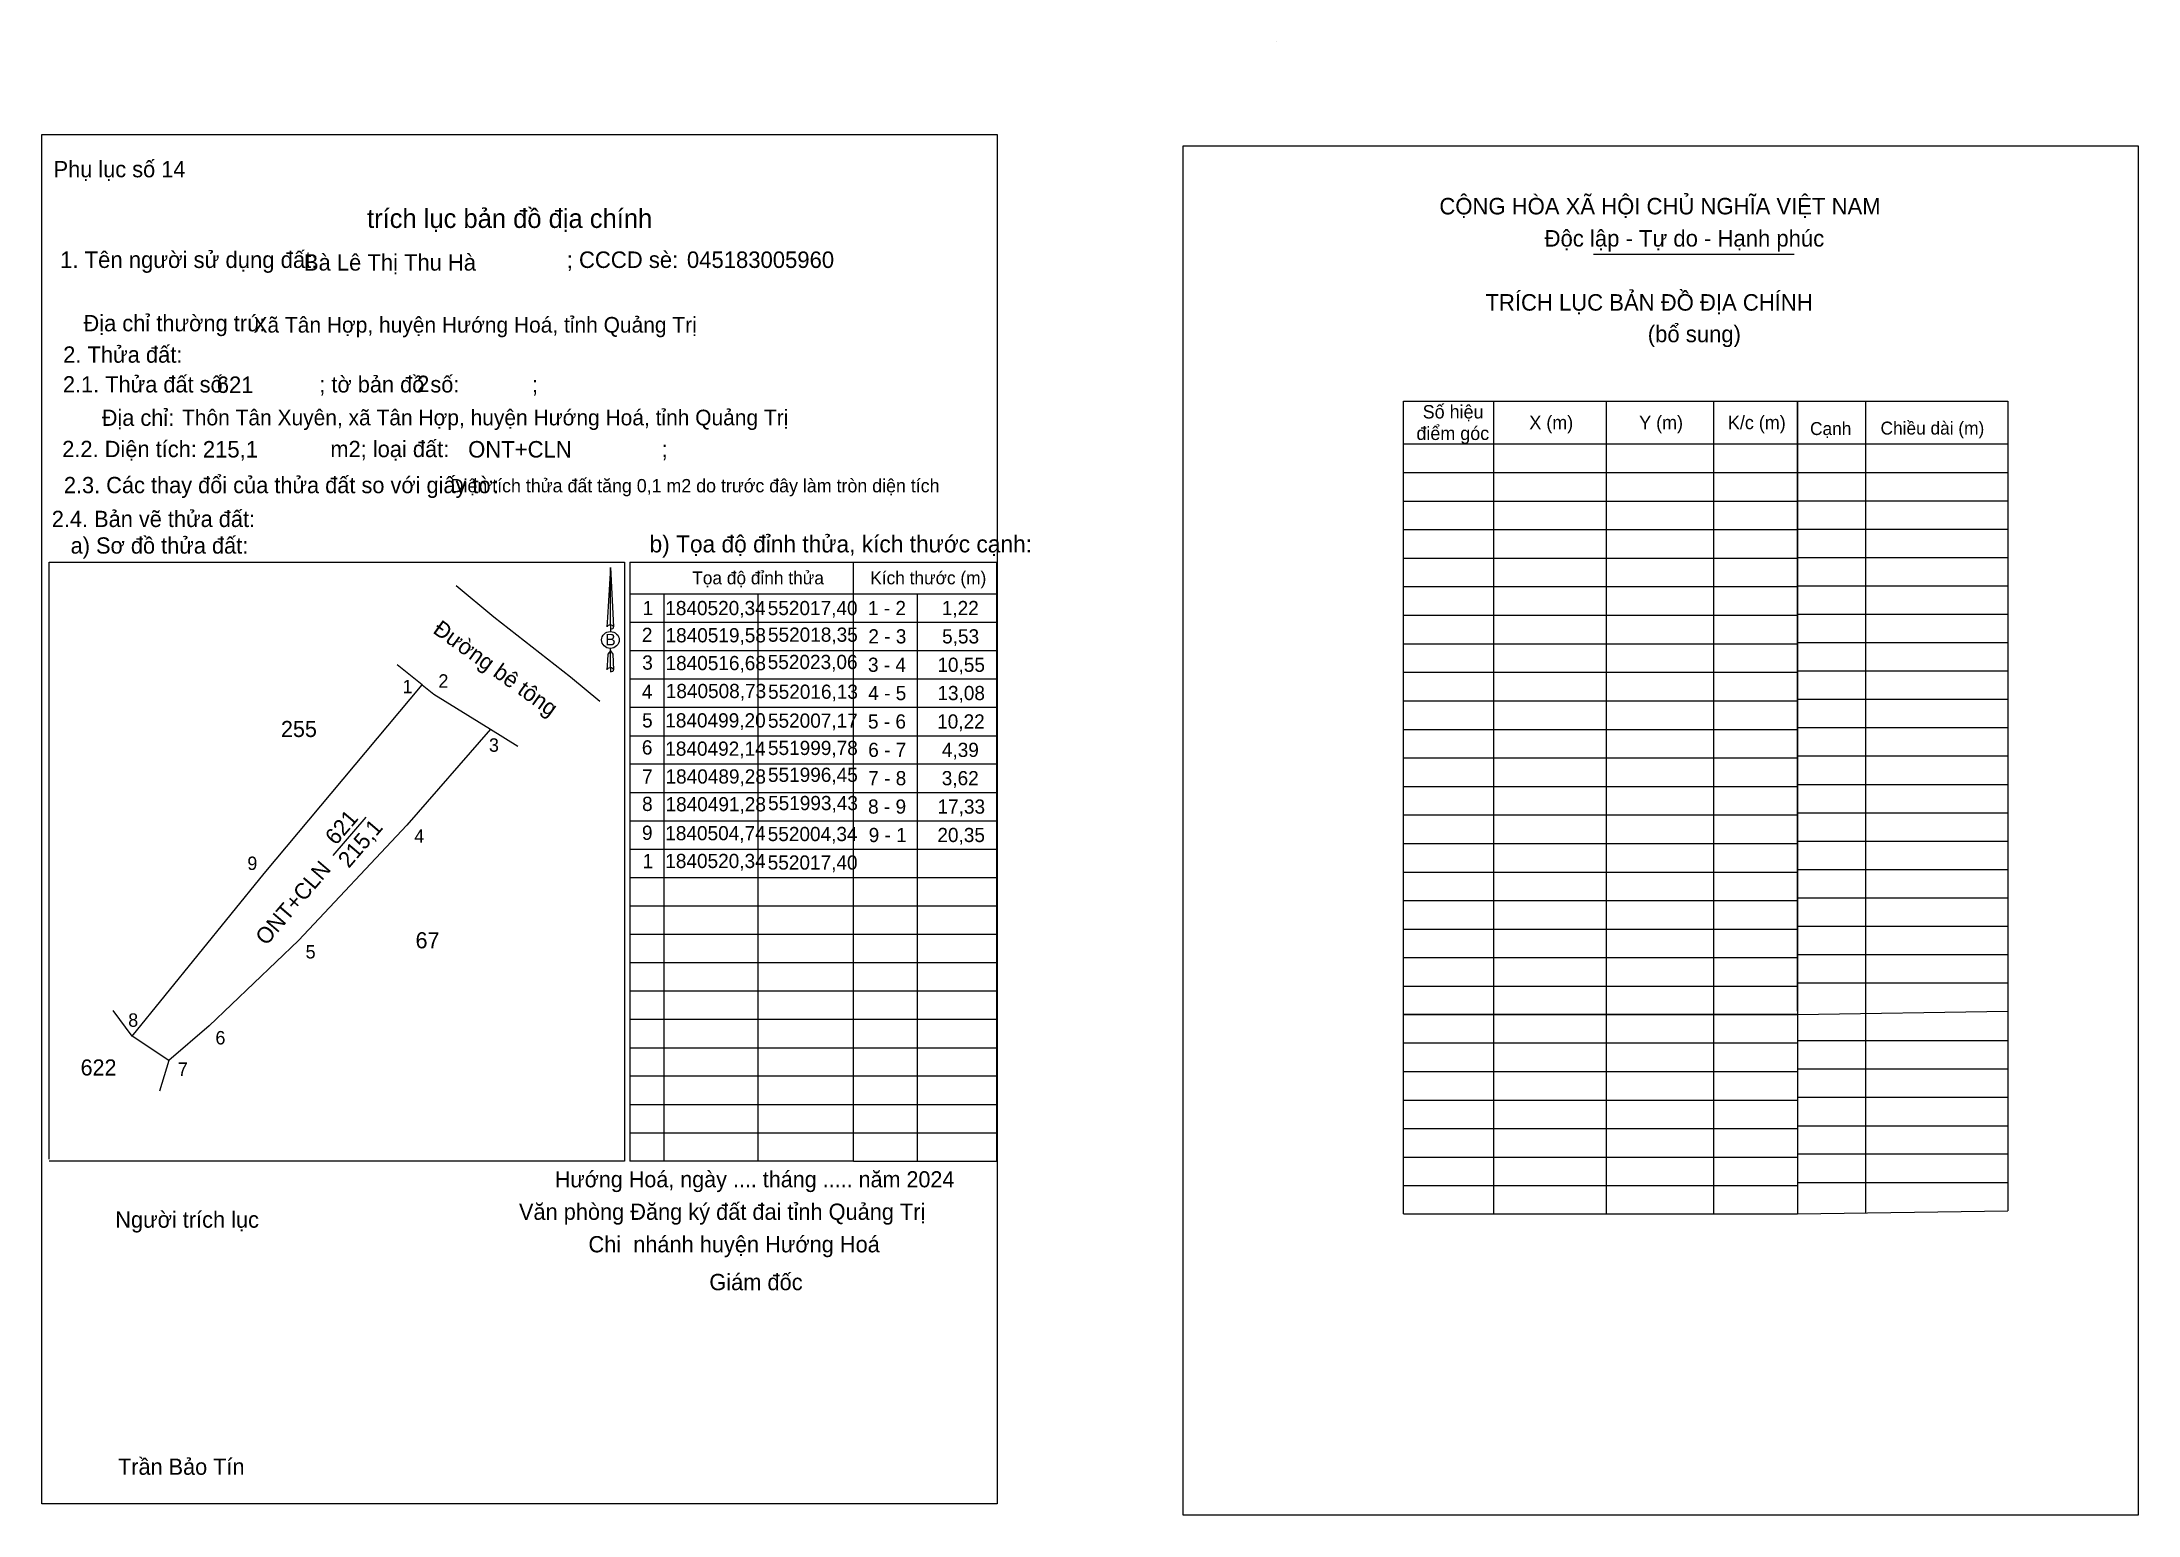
# Model space of a CAD drawing. Extents: x 551986 to 552159, y 1840452 to 1840574.
import ezdxf

# ---------------------------------------------------------------- set-up
doc = ezdxf.new("R2010")
doc.units = 0
for name, color, linetype in [('Level 1', 7, 'Continuous'), ('Level 10', 7, 'Continuous'), ('Level 13', 7, 'Continuous'), ('Level 27', 7, 'Continuous'), ('Level 3', 7, 'Continuous'), ('Level 36', 7, 'Continuous'), ('Level 40', 7, 'Continuous'), ('Level 42', 7, 'Continuous'), ('Level 52', 7, 'Continuous'), ('Level 53', 7, 'Continuous'), ('Level 6', 7, 'Continuous'), ('Level 63', 7, 'Continuous'), ('Level 9', 7, 'Continuous')]:
    doc.layers.add(name, color=color, linetype=linetype)

msp = doc.modelspace()

# ---------------------------------------------------------------- linework, layer by layer
at = {"layer": 'Level 1'}
for p, q in [((552088.06, 1840573.53), (552088.06, 1840573.53)), ((552114.25, 1840555.96), (552130.85, 1840555.96)), ((552136.74, 1840543.82), (552136.74, 1840476.67)), ((552131.11, 1840540.27), (552148.51, 1840540.27)), ((552131.11, 1840537.92), (552148.51, 1840537.92)), ((552131.11, 1840535.58), (552148.51, 1840535.58)), ((552131.11, 1840533.23), (552148.51, 1840533.23)), ((552131.11, 1840530.88), (552148.51, 1840530.88)), ((552053.06, 1840480.95), (552053.06, 1840530.5)), ((552053.06, 1840530.5), (552064.89, 1840530.5)), ((552064.89, 1840530.5), (552064.89, 1840480.95)), ((552034.65, 1840527.88), (552064.89, 1840527.88)), ((552058.32, 1840527.88), (552058.32, 1840480.95)), ((552131.11, 1840528.54), (552148.51, 1840528.54)), ((552034.58, 1840525.53), (552064.89, 1840525.53)), ((552131.11, 1840526.19), (552148.51, 1840526.19)), ((552131.11, 1840523.84), (552148.51, 1840523.84)), ((552034.58, 1840523.18), (552064.89, 1840523.18)), ((552034.58, 1840520.84), (552064.89, 1840520.84)), ((552131.11, 1840521.5), (552148.51, 1840521.5)), ((552131.11, 1840519.15), (552148.51, 1840519.15)), ((552034.58, 1840518.49), (552064.89, 1840518.49)), ((552034.58, 1840516.14), (552064.89, 1840516.14)), ((552131.11, 1840516.81), (552148.51, 1840516.81)), ((552034.58, 1840513.8), (552064.89, 1840513.8)), ((552131.11, 1840514.46), (552148.51, 1840514.46)), ((552131.11, 1840512.11), (552148.51, 1840512.11)), ((552034.58, 1840511.45), (552064.89, 1840511.45)), ((552034.58, 1840509.1), (552064.89, 1840509.1)), ((552131.11, 1840509.77), (552148.51, 1840509.77)), ((552034.58, 1840506.76), (552064.89, 1840506.76)), ((552131.11, 1840507.42), (552148.51, 1840507.42)), ((552131.11, 1840505.07), (552148.51, 1840505.07)), ((552034.58, 1840504.41), (552064.89, 1840504.41)), ((552034.58, 1840502.06), (552064.89, 1840502.06)), ((552131.11, 1840502.73), (552148.51, 1840502.73)), ((552034.58, 1840499.72), (552064.89, 1840499.72)), ((552131.11, 1840500.38), (552148.51, 1840500.38)), ((552131.11, 1840498.03), (552148.51, 1840498.03)), ((552034.58, 1840497.37), (552064.89, 1840497.37)), ((552034.58, 1840495.03), (552064.89, 1840495.03)), ((552131.11, 1840495.69), (552148.51, 1840495.69)), ((552034.58, 1840492.68), (552064.89, 1840492.68)), ((552131.11, 1840493.09), (552148.51, 1840493.34)), ((552131.11, 1840490.92), (552148.51, 1840490.92)), ((552034.58, 1840490.33), (552064.89, 1840490.33)), ((552034.58, 1840487.99), (552064.89, 1840487.99)), ((552131.11, 1840488.58), (552148.51, 1840488.58)), ((552034.58, 1840485.64), (552064.89, 1840485.64)), ((552131.11, 1840486.23), (552148.51, 1840486.23)), ((552131.11, 1840483.88), (552148.51, 1840483.88)), ((552034.58, 1840483.29), (552064.89, 1840483.29)), ((552053.06, 1840480.95), (552064.89, 1840480.95)), ((552131.11, 1840481.54), (552148.51, 1840481.54)), ((552131.11, 1840479.19), (552148.51, 1840479.19)), ((552131.11, 1840476.59), (552148.51, 1840476.84))]:
    msp.add_line(p, q, dxfattribs=at)
msp.add_lwpolyline([(552131.11, 1840493.34), (552131.11, 1840543.82), (552148.51, 1840543.82), (552148.51, 1840476.84)], dxfattribs=at)
at = {"layer": 'Level 10'}
msp.add_lwpolyline([(552020.2, 1840528.57), (552023.33, 1840525.97), (552029.67, 1840521.01), (552032.1, 1840519)], dxfattribs=at)
msp.add_lwpolyline([(551993.43, 1840491.28), (552004.34, 1840504.74), (552017.4, 1840520.34), (552018.35, 1840519.58), (552023.06, 1840516.68), (552016.13, 1840508.73), (552007.17, 1840499.2), (551999.78, 1840492.14), (551996.45, 1840489.28)], close=True, dxfattribs=at)
at = {"layer": 'Level 13'}
for points in [[(551985.96, 1840565.87), (552064.93, 1840565.87), (552064.93, 1840452.6), (551985.96, 1840452.6)], [(552080.31, 1840564.93), (552159.28, 1840564.93), (552159.28, 1840451.67), (552080.31, 1840451.67)]]:
    msp.add_lwpolyline(points, close=True, dxfattribs=at)
at = {"layer": 'Level 27'}
for p, q in [((552017.4, 1840520.34), (552015.32, 1840522)), ((552023.06, 1840516.68), (552025.32, 1840515.28)), ((551993.43, 1840491.28), (551991.84, 1840493.41)), ((551996.45, 1840489.28), (551995.67, 1840486.73))]:
    msp.add_line(p, q, dxfattribs=at)
at = {"layer": 'Level 3'}
for p, q in [((552088.06, 1840573.53), (552088.06, 1840573.53)), ((551986.56, 1840530.5), (552034.14, 1840530.5)), ((551986.56, 1840481.12), (551986.56, 1840530.5)), ((552034.14, 1840530.5), (552034.14, 1840480.95)), ((552034.58, 1840530.5), (552034.58, 1840480.95)), ((552034.58, 1840530.5), (552053.06, 1840530.5)), ((552037.38, 1840527.88), (552037.38, 1840480.95)), ((552045.14, 1840527.88), (552045.14, 1840480.95)), ((552034.14, 1840480.95), (551986.56, 1840480.95)), ((552053.06, 1840480.95), (552034.58, 1840480.95))]:
    msp.add_line(p, q, dxfattribs=at)
at = {"layer": 'Level 40'}
for p, q in [((552032.96, 1840530.04), (552032.73, 1840525.91)), ((552032.96, 1840530.04), (552033.21, 1840525.14)), ((552032.96, 1840530.04), (552033.21, 1840525.14)), ((552032.96, 1840525.3), (552032.96, 1840530.04)), ((552032.96, 1840530.04), (552033.21, 1840525.14)), ((552032.73, 1840525.91), (552032.68, 1840525.14)), ((552032.96, 1840525.3), (552032.96, 1840525.12)), ((552032.96, 1840525.12), (552032.96, 1840524.98)), ((552032.96, 1840524.98), (552032.96, 1840524.79)), ((552032.96, 1840524.98), (552032.96, 1840524.79)), ((552032.96, 1840524.98), (552032.96, 1840524.79)), ((552033.21, 1840525.14), (552033.21, 1840525.14)), ((552032.73, 1840522.37), (552032.68, 1840521.6)), ((552032.75, 1840522.87), (552032.73, 1840522.37)), ((552032.96, 1840523.15), (552032.75, 1840522.87)), ((552032.96, 1840523.15), (552032.96, 1840523.36)), ((552032.96, 1840523.15), (552032.96, 1840523.36)), ((552032.96, 1840523.15), (552032.96, 1840523.36)), ((552032.96, 1840523.15), (552033.16, 1840522.87)), ((552032.96, 1840523.15), (552033.16, 1840522.87)), ((552032.96, 1840523.15), (552033.16, 1840522.87)), ((552032.96, 1840521.76), (552032.96, 1840523.15)), ((552033.16, 1840522.87), (552033.21, 1840521.6)), ((552033.16, 1840522.87), (552033.21, 1840521.6)), ((552033.16, 1840522.87), (552033.21, 1840521.6)), ((552032.96, 1840521.76), (552032.96, 1840521.57)), ((552032.96, 1840521.57), (552032.96, 1840521.43)), ((552033.21, 1840521.6), (552033.21, 1840521.6))]:
    msp.add_line(p, q, dxfattribs=at)
msp.add_ellipse((552032.96, 1840524.06), major_axis=(0.729, 0), ratio=0.952727, dxfattribs=at)
for centre, start_param, end_param in [((552032.96, 1840525.13), 1.570796, 3.074452), ((552032.96, 1840525.13), 0.067141, 1.570796), ((552032.96, 1840525.13), 4.712389, 6.283185), ((552032.96, 1840521.59), 2.491069, 3.074278), ((552032.96, 1840521.59), 1.570796, 2.491069), ((552032.96, 1840521.59), 0.067141, 1.570796), ((552032.96, 1840521.59), 4.712389, 6.283185)]:
    msp.add_ellipse(centre, major_axis=(0.267, 0), ratio=0.614131, start_param=start_param, end_param=end_param, dxfattribs=at)
at = {"layer": 'Level 53'}
for p, q in [((551985.95, 1840565.87), (551985.95, 1840565.87)), ((552064.93, 1840452.61), (552064.93, 1840452.61))]:
    msp.add_line(p, q, dxfattribs=at)
at = {"layer": 'Level 63'}
for p, q in [((552098.54, 1840543.82), (552131.11, 1840543.82)), ((552098.54, 1840476.59), (552098.54, 1840543.82)), ((552105.99, 1840543.82), (552105.99, 1840476.59)), ((552115.31, 1840543.82), (552115.31, 1840476.59)), ((552124.18, 1840543.82), (552124.18, 1840476.59)), ((552131.11, 1840543.82), (552131.11, 1840476.59)), ((552098.54, 1840540.27), (552131.11, 1840540.27)), ((552098.54, 1840537.91), (552131.11, 1840537.91)), ((552098.54, 1840535.55), (552131.11, 1840535.55)), ((552098.54, 1840533.19), (552131.11, 1840533.19)), ((552098.54, 1840530.83), (552131.11, 1840530.83)), ((552098.54, 1840528.47), (552131.11, 1840528.47)), ((552098.54, 1840526.11), (552131.11, 1840526.11)), ((552098.54, 1840523.75), (552131.11, 1840523.75)), ((552098.54, 1840521.39), (552131.11, 1840521.39)), ((552098.54, 1840519.02), (552131.11, 1840519.02)), ((552098.54, 1840516.66), (552131.11, 1840516.66)), ((552098.54, 1840514.3), (552131.11, 1840514.3)), ((552098.54, 1840511.94), (552131.11, 1840511.94)), ((552098.54, 1840509.58), (552131.11, 1840509.58)), ((552098.54, 1840507.22), (552131.11, 1840507.22)), ((552098.54, 1840504.86), (552131.11, 1840504.86)), ((552098.54, 1840502.5), (552131.11, 1840502.5)), ((552098.54, 1840500.14), (552131.11, 1840500.14)), ((552098.54, 1840497.78), (552131.11, 1840497.78)), ((552098.54, 1840495.43), (552131.11, 1840495.43)), ((552098.54, 1840493.09), (552131.11, 1840493.09)), ((552131.11, 1840493.09), (552098.54, 1840493.09)), ((552098.54, 1840490.72), (552131.11, 1840490.72)), ((552098.54, 1840488.36), (552131.11, 1840488.36)), ((552098.54, 1840486), (552131.11, 1840486)), ((552098.54, 1840483.64), (552131.11, 1840483.64)), ((552098.54, 1840481.28), (552131.11, 1840481.28)), ((552098.54, 1840478.94), (552131.11, 1840478.94)), ((552098.54, 1840476.59), (552131.11, 1840476.59))]:
    msp.add_line(p, q, dxfattribs=at)
at = {"layer": 'Level 9'}
msp.add_line((552010.05, 1840506.22), (552012.77, 1840509.4), dxfattribs=at)

# ---------------------------------------------------------------- texts
at = {"layer": 'Level 1'}
for s, height, p in [('Phụ lục số 14', 1.3454, (551986.92, 1840562.33)), ('CỘNG HÒA XÃ HỘI CHỦ NGHĨA VIỆT NAM', 1.3641, (552101.51, 1840559.26)), ('Độc lập - Tự do - Hạnh phúc', 1.3641, (552110.21, 1840556.6)), ('1. Tên người sử dụng đất:', 1.3637, (551987.46, 1840554.83)), ('Bà Lê Thị Thu Hà', 1.3578, (552007.62, 1840554.61)), ('; CCCD sè:', 1.364, (552029.35, 1840554.83)), ('045183005960', 1.3637, (552039.29, 1840554.83)), ('TRÍCH LỤC BẢN ĐỒ ĐỊA CHÍNH', 1.3641, (552105.32, 1840551.3)), ('Địa chỉ thường trú:', 1.3501, (551989.39, 1840549.59)), ('(bổ sung)', 1.364, (552118.74, 1840548.69)), ('2. Thửa đất:', 1.353, (551987.71, 1840546.99)), ('2.1. Thửa đất số:               ; tờ bản đồ số:            ;', 1.3454, (551987.69, 1840544.53)), ('Địa chỉ:', 1.345, (551990.9, 1840541.77)), ('Cạnh', 1.069, (552132.16, 1840541.01)), ('Chiều dài (m)', 1.0685, (552137.99, 1840541.05)), ('2.2. Diện tích:                      m2; loại đất:                                   ;', 1.3501, (551987.63, 1840539.18)), ('2.3. Các thay đổi của thửa đất so với giấy tờ:', 1.3454, (551987.77, 1840536.2)), ('2.4. Bản vẽ thửa đất: ', 1.3454, (551986.77, 1840533.4)), ('a) Sơ đồ thửa đất: ', 1.3454, (551988.33, 1840531.2)), ('Tọa độ đỉnh thửa', 1.0685, (552039.73, 1840528.66)), ('Kích thước (m)', 1.0685, (552054.45, 1840528.66)), ('Hướng Hoá, ngày .... tháng ..... năm 2024', 1.3315, (552028.36, 1840478.78)), ('Văn phòng Đăng ký đất đai tỉnh Quảng Trị', 1.3454, (552025.4, 1840476.09)), ('Người trích lục', 1.3454, (551992.02, 1840475.44)), (' Chi  nhánh huyện Hướng Hoá', 1.3454, (552030.65, 1840473.4)), (' Giám đốc', 1.348, (552040.64, 1840470.27)), ('Trần Bảo Tín', 1.3398, (551992.25, 1840455))]:
    msp.add_text(s, height=height, dxfattribs=at).set_placement(p)
at = {"layer": 'Level 10'}
msp.add_text('b) Tọa độ đỉnh thửa, kích thước cạnh:', height=1.4045, dxfattribs=at).set_placement((552036.2, 1840531.3))
at = {"layer": 'Level 13'}
for s, p in [('621', (552010.26, 1840507.01)), ('215,1', (552011.33, 1840505.12)), ('ONT+CLN', (552004.5, 1840498.71))]:
    msp.add_text(s, height=1.331, rotation=49.4303, dxfattribs=at).set_placement(p)
at = {"layer": 'Level 36'}
msp.add_text('Đường bê tông', height=1.3311, rotation=324.2825, dxfattribs=at).set_placement((552018.2, 1840524.7))
for s, p in [('255', (552005.72, 1840516.03)), ('67', (552016.85, 1840498.55)), ('622', (551989.15, 1840488.03))]:
    msp.add_text(s, height=1.331, dxfattribs=at).set_placement(p)
at = {"layer": 'Level 40'}
msp.add_text('B', height=0.954, dxfattribs=at).set_placement((552032.55, 1840523.61))
at = {"layer": 'Level 42'}
msp.add_text(' trích lục bản đồ địa chính', height=1.5784, dxfattribs=at).set_placement((552012.25, 1840558.14))
at = {"layer": 'Level 52'}
for s, height, p in [('1', 1.18, (552035.63, 1840526.11)), ('1840520,34', 1.175, (552037.5, 1840526.11)), ('552017,40', 1.175, (552045.97, 1840526.11)), ('1 - 2', 1.175, (552054.26, 1840526.11)), ('1,22', 1.175, (552060.36, 1840526.11)), ('2', 1.18, (552035.56, 1840523.89)), ('1840519,58', 1.175, (552037.52, 1840523.86)), ('552018,35', 1.175, (552045.99, 1840523.91)), ('2 - 3', 1.175, (552054.29, 1840523.77)), ('5,53', 1.175, (552060.39, 1840523.77)), ('3', 1.18, (552035.59, 1840521.6)), ('1840516,68', 1.175, (552037.52, 1840521.56)), ('552023,06', 1.175, (552045.97, 1840521.65)), ('3 - 4', 1.175, (552054.26, 1840521.42)), ('10,55', 1.175, (552060, 1840521.42)), ('4', 1.18, (552035.56, 1840519.19)), ('1840508,73', 1.175, (552037.54, 1840519.25)), ('552016,13', 1.175, (552046, 1840519.19)), ('4 - 5', 1.175, (552054.28, 1840519.08)), ('13,08', 1.175, (552060, 1840519.08)), ('5', 1.18, (552035.58, 1840516.82)), ('1840499,20', 1.175, (552037.5, 1840516.82)), ('552007,17', 1.175, (552045.99, 1840516.8)), ('5 - 6', 1.175, (552054.26, 1840516.73)), ('10,22', 1.175, (552059.98, 1840516.73)), ('6', 1.18, (552035.56, 1840514.58)), ('1840492,14', 1.175, (552037.5, 1840514.48)), ('551999,78', 1.175, (552045.99, 1840514.54)), ('6 - 7', 1.175, (552054.28, 1840514.38)), ('4,39', 1.175, (552060.37, 1840514.38)), ('7', 1.18, (552035.58, 1840512.17)), ('1840489,28', 1.175, (552037.52, 1840512.18)), ('551996,45', 1.175, (552045.99, 1840512.32)), ('7 - 8', 1.175, (552054.28, 1840512.04)), ('3,62', 1.175, (552060.36, 1840512.04)), ('8', 1.18, (552035.58, 1840509.91)), ('1840491,28', 1.175, (552037.52, 1840509.88)), ('551993,43', 1.175, (552046, 1840509.98)), ('8 - 9', 1.175, (552054.27, 1840509.69)), ('17,33', 1.175, (552060.01, 1840509.69)), ('9', 1.18, (552035.57, 1840507.52)), ('1840504,74', 1.175, (552037.5, 1840507.49)), ('552004,34', 1.175, (552045.97, 1840507.42)), ('9 - 1', 1.175, (552054.32, 1840507.34)), ('20,35', 1.175, (552060, 1840507.34)), ('1', 1.18, (552035.63, 1840505.18)), ('1840520,34', 1.175, (552037.5, 1840505.19)), ('552017,40', 1.175, (552045.97, 1840505.06))]:
    msp.add_text(s, height=height, dxfattribs=at).set_placement(p)
at = {"layer": 'Level 6'}
for s, height, p in [('Xã Tân Hợp, huyện Hướng Hoá, tỉnh Quảng Trị', 1.2955, (552003.45, 1840549.48)), ('621', 1.364, (552000.41, 1840544.49)), ('2', 1.36, (552016.98, 1840544.56)), ('Thôn Tân Xuyên, xã Tân Hợp, huyện Hướng Hoá, tỉnh Quảng Trị', 1.2955, (551997.54, 1840541.81)), ('215,1', 1.364, (551999.26, 1840539.15)), ('ONT+CLN', 1.364, (552021.2, 1840539.15)), ('Diện tích thửa đất tăng 0,1 m2 do trước đây làm tròn diện tích', 1.1012, (552019.75, 1840536.27))]:
    msp.add_text(s, height=height, dxfattribs=at).set_placement(p)
at = {"layer": 'Level 63'}
for s, p in [('Số hiệu', (552100.13, 1840542.38)), ('điểm góc', (552099.61, 1840540.6)), ('X (m)', (552108.95, 1840541.49)), ('Y (m)', (552118.03, 1840541.49)), ('K/c (m)', (552125.37, 1840541.49))]:
    msp.add_text(s, height=1.109, dxfattribs=at).set_placement(p)
at = {"layer": 'Level 9'}
for s, p in [('1', (552015.77, 1840519.65)), ('2', (552018.74, 1840520.11)), ('3', (552022.92, 1840514.81)), ('4', (552016.74, 1840507.28)), ('9', (552002.94, 1840505.03)), ('5', (552007.76, 1840497.71)), ('8', (551993.09, 1840492.06)), ('6', (552000.3, 1840490.6)), ('7', (551997.19, 1840488))]:
    msp.add_text(s, height=1.11, dxfattribs=at).set_placement(p)

doc.saveas('drawing.dxf')
